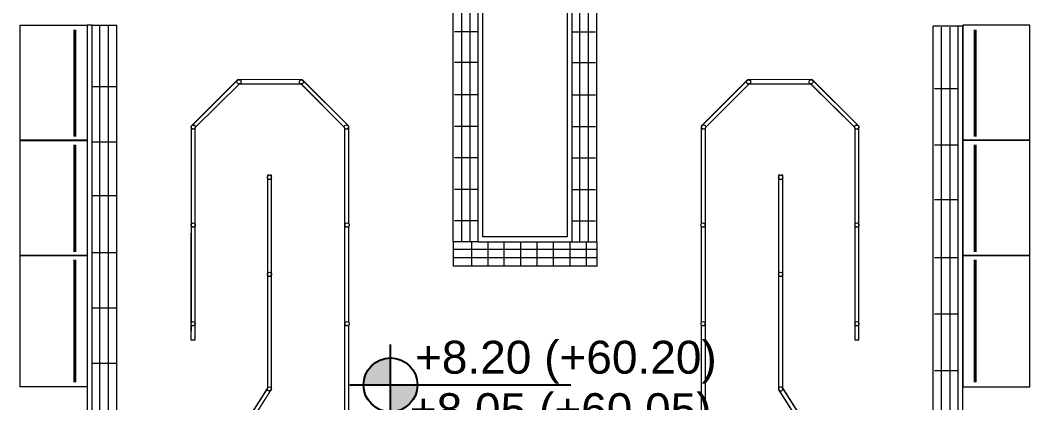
# Model space of a CAD drawing. Header units: centimetres. Extents: x -678439 to 55805, y -426864 to 17948.
# Drawn here: x 48390 to 49616, y 13856 to 14321 of the extents above; entities that cross this region are included whole.
import ezdxf
from ezdxf.enums import TextEntityAlignment as Align

# ---------------------------------------------------------------- set-up
doc = ezdxf.new("R2010")
doc.units = ezdxf.units.CM
doc.header["$LTSCALE"] = 0.01
doc.header["$MEASUREMENT"] = 0
doc.linetypes.add('Wipeout_Contour', pattern=[5, 0, -5])
doc.layers.get('0').update_dxf_attribs({"lineweight": 0})
doc.layers.add('SP1-Equipment', color=4, linetype='Continuous', lineweight=9)
doc.layers.add('V_KOT', color=2, linetype='Continuous')
doc.styles.add('ALANLAR_B8$0$ALANLAR_B8$0$VIVA_100', font='arial.ttf', dxfattribs={"height": 25})

# ---------------------------------------------------------------- blocks, each defined once
blk = doc.blocks.new('Wall_192_1', base_point=(-21902, -35378))
at = {"color": 254, "linetype": 'Wipeout_Contour', "lineweight": 0, "ltscale": 164787.174527}
blk.add_wipeout([(-21937, -35343), (-21902, -35378), (-21311, -34788), (-21347, -34752)], dxfattribs=at).dxf.layer = 'SP1-Equipment'
at = {"layer": 'SP1-Equipment', "color": 7, "linetype": 'Continuous', "lineweight": 20}
blk.add_line((-21937, -35343), (-21902, -35378), dxfattribs=at)
at = {"color": 254, "linetype": 'Wipeout_Contour', "lineweight": 0, "ltscale": 160488.646338}
blk.add_wipeout([(-21311, -34717), (-21276, -34752), (-20374, -33850), (-20409, -33815)], dxfattribs=at).dxf.layer = 'SP1-Equipment'
at = {"color": 254, "linetype": 'Wipeout_Contour', "lineweight": 0, "ltscale": 197449.507403}
blk.add_wipeout([(-20398, -33803), (-20409, -33815), (-20391, -33832), (-20399, -33814), (-20395, -33804)], dxfattribs=at).dxf.layer = 'SP1-Equipment'
at = {"color": 254, "linetype": 'Wipeout_Contour', "lineweight": 0, "ltscale": 285347.931055}
blk.add_wipeout([(-21311, -34717), (-21347, -34752), (-21324, -34775), (-21331, -34758), (-21324, -34740), (-21306, -34733), (-21288, -34740)], dxfattribs=at).dxf.layer = 'SP1-Equipment'
at = {"color": 254, "linetype": 'Wipeout_Contour', "lineweight": 0, "ltscale": 236939.0596}
blk.add_wipeout([(-20391, -33832), (-20374, -33850), (-20348, -33824), (-20352, -33822), (-20356, -33832), (-20374, -33839)], dxfattribs=at).dxf.layer = 'SP1-Equipment'
at = {"color": 254, "linetype": 'Wipeout_Contour', "lineweight": 0, "ltscale": 122378.811117}
blk.add_wipeout([(-21306, -34783), (-21324, -34775), (-21311, -34788)], dxfattribs=at).dxf.layer = 'SP1-Equipment'
at = {"color": 254, "linetype": 'Wipeout_Contour', "lineweight": 0, "ltscale": 122247.043925}
blk.add_wipeout([(-21276, -34752), (-21288, -34740), (-21281, -34757)], dxfattribs=at).dxf.layer = 'SP1-Equipment'
at = {"layer": 'SP1-Equipment', "color": 7, "linetype": 'Continuous', "lineweight": 20}
for p, q in [((-20398, -33803), (-21937, -35343)), ((-21281, -34757), (-20348, -33824)), ((-21902, -35378), (-21306, -34783))]:
    blk.add_line(p, q, dxfattribs=at)
blk = doc.blocks.new('Wall_193_1', base_point=(-20348, -33824))
at = {"color": 254, "linetype": 'Wipeout_Contour', "lineweight": 0, "ltscale": 155532.951918}
blk.add_wipeout([(-20398, -33789), (-20348, -33789), (-20348, -32445), (-20398, -32445)], dxfattribs=at).dxf.layer = 'SP1-Equipment'
at = {"color": 254, "linetype": 'Wipeout_Contour', "lineweight": 0, "ltscale": 151168.569912}
blk.add_wipeout([(-20398, -32395), (-20348, -32395), (-20348, -31264), (-20398, -31264)], dxfattribs=at).dxf.layer = 'SP1-Equipment'
at = {"color": 254, "linetype": 'Wipeout_Contour', "lineweight": 0, "ltscale": 197357.168452}
blk.add_wipeout([(-20398, -33789), (-20398, -33803), (-20395, -33804), (-20391, -33797), (-20374, -33789)], dxfattribs=at).dxf.layer = 'SP1-Equipment'
at = {"color": 254, "linetype": 'Wipeout_Contour', "lineweight": 0, "ltscale": 149276.262576}
blk.add_wipeout([(-20398, -31264), (-20373, -31264), (-20391, -31257), (-20398, -31241)], dxfattribs=at).dxf.layer = 'SP1-Equipment'
at = {"color": 254, "linetype": 'Wipeout_Contour', "lineweight": 0, "ltscale": 153135.422886}
blk.add_wipeout([(-20398, -32395), (-20398, -32420), (-20390, -32402), (-20373, -32395)], dxfattribs=at).dxf.layer = 'SP1-Equipment'
at = {"color": 254, "linetype": 'Wipeout_Contour', "lineweight": 0, "ltscale": 236764.454217}
blk.add_wipeout([(-20374, -33789), (-20356, -33797), (-20349, -33814), (-20352, -33822), (-20348, -33824), (-20348, -33789)], dxfattribs=at).dxf.layer = 'SP1-Equipment'
at = {"color": 254, "linetype": 'Wipeout_Contour', "lineweight": 0, "ltscale": 149160.402922}
blk.add_wipeout([(-20398, -31215), (-20398, -31237), (-20391, -31221), (-20374, -31215)], dxfattribs=at).dxf.layer = 'SP1-Equipment'
at = {"color": 254, "linetype": 'Wipeout_Contour', "lineweight": 0, "ltscale": 153251.203785}
blk.add_wipeout([(-20398, -32445), (-20373, -32445), (-20390, -32437), (-20398, -32420)], dxfattribs=at).dxf.layer = 'SP1-Equipment'
at = {"color": 254, "linetype": 'Wipeout_Contour', "lineweight": 0, "ltscale": 261007.814083}
blk.add_wipeout([(-20373, -31264), (-20348, -31264), (-20348, -31215), (-20372, -31215), (-20356, -31221), (-20348, -31239), (-20356, -31257)], dxfattribs=at).dxf.layer = 'SP1-Equipment'
at = {"color": 254, "linetype": 'Wipeout_Contour', "lineweight": 0, "ltscale": 153179.960017}
blk.add_wipeout([(-20373, -32445), (-20348, -32445), (-20348, -32420), (-20355, -32437)], dxfattribs=at).dxf.layer = 'SP1-Equipment'
at = {"layer": 'SP1-Equipment', "color": 7, "linetype": 'Continuous', "lineweight": 20}
for p, q in [((-20378, -31215), (-20398, -31215)), ((-20398, -31215), (-20398, -31233)), ((-20348, -31215), (-20369, -31215))]:
    blk.add_line(p, q, dxfattribs=at)
at = {"color": 254, "linetype": 'Wipeout_Contour', "lineweight": 0, "ltscale": 153064.134987}
blk.add_wipeout([(-20348, -32395), (-20373, -32395), (-20355, -32402), (-20348, -32420)], dxfattribs=at).dxf.layer = 'SP1-Equipment'
at = {"layer": 'SP1-Equipment', "color": 7, "linetype": 'Continuous', "lineweight": 20}
for p, q in [((-20398, -31245), (-20398, -33803)), ((-20348, -33824), (-20348, -31215))]:
    blk.add_line(p, q, dxfattribs=at)
blk = doc.blocks.new('Wall_195_1', base_point=(-19410, -34427))
at = {"color": 254, "linetype": 'Wipeout_Contour', "lineweight": 0, "ltscale": 155685.132144}
blk.add_wipeout([(-19460, -34395), (-19410, -34395), (-19410, -33045), (-19460, -33045)], dxfattribs=at).dxf.layer = 'SP1-Equipment'
at = {"color": 254, "linetype": 'Wipeout_Contour', "lineweight": 0, "ltscale": 151200.997762}
blk.add_wipeout([(-19460, -32995), (-19410, -32995), (-19410, -31845), (-19460, -31845)], dxfattribs=at).dxf.layer = 'SP1-Equipment'
at = {"color": 254, "linetype": 'Wipeout_Contour', "lineweight": 0, "ltscale": 197595.678534}
blk.add_wipeout([(-19460, -34406), (-19451, -34410), (-19448, -34402), (-19430, -34395), (-19460, -34395)], dxfattribs=at).dxf.layer = 'SP1-Equipment'
at = {"color": 254, "linetype": 'Wipeout_Contour', "lineweight": 0, "ltscale": 147116.760278}
blk.add_wipeout([(-19460, -31795), (-19410, -31795), (-19410, -30652), (-19460, -30652)], dxfattribs=at).dxf.layer = 'SP1-Equipment'
at = {"color": 254, "linetype": 'Wipeout_Contour', "lineweight": 0, "ltscale": 268246.837725}
blk.add_wipeout([(-19460, -33045), (-19430, -33045), (-19448, -33037), (-19455, -33020), (-19448, -33002), (-19430, -32995), (-19460, -32995)], dxfattribs=at).dxf.layer = 'SP1-Equipment'
at = {"color": 254, "linetype": 'Wipeout_Contour', "lineweight": 0, "ltscale": 158002.79646}
blk.add_wipeout([(-19410, -34395), (-19430, -34395), (-19412, -34402), (-19410, -34407)], dxfattribs=at).dxf.layer = 'SP1-Equipment'
at = {"color": 254, "linetype": 'Wipeout_Contour', "lineweight": 0, "ltscale": 181488.29073}
blk.add_wipeout([(-19460, -30635), (-19460, -30636), (-19460, -30652), (-19438, -30652), (-19456, -30644)], dxfattribs=at).dxf.layer = 'SP1-Equipment'
at = {"color": 254, "linetype": 'Wipeout_Contour', "lineweight": 0, "ltscale": 261043.692297}
blk.add_wipeout([(-19460, -31845), (-19430, -31845), (-19448, -31837), (-19455, -31820), (-19448, -31802), (-19430, -31795), (-19460, -31795)], dxfattribs=at).dxf.layer = 'SP1-Equipment'
at = {"color": 254, "linetype": 'Wipeout_Contour', "lineweight": 0, "ltscale": 153150.735117}
blk.add_wipeout([(-19430, -32995), (-19412, -33002), (-19410, -33007), (-19410, -32995)], dxfattribs=at).dxf.layer = 'SP1-Equipment'
at = {"color": 254, "linetype": 'Wipeout_Contour', "lineweight": 0, "ltscale": 217623.104121}
blk.add_wipeout([(-19421, -30644), (-19438, -30652), (-19410, -30652), (-19410, -30615), (-19417, -30618), (-19413, -30627)], dxfattribs=at).dxf.layer = 'SP1-Equipment'
at = {"color": 254, "linetype": 'Wipeout_Contour', "lineweight": 0, "ltscale": 149033.580876}
blk.add_wipeout([(-19430, -31795), (-19412, -31802), (-19410, -31807), (-19410, -31795)], dxfattribs=at).dxf.layer = 'SP1-Equipment'
at = {"color": 254, "linetype": 'Wipeout_Contour', "lineweight": 0, "ltscale": 153290.28981}
blk.add_wipeout([(-19412, -33037), (-19430, -33045), (-19410, -33045), (-19410, -33033)], dxfattribs=at).dxf.layer = 'SP1-Equipment'
at = {"layer": 'SP1-Equipment', "color": 7, "linetype": 'Continuous', "lineweight": 20}
blk.add_line((-19410, -34404), (-19410, -33035), dxfattribs=at)
at = {"color": 254, "linetype": 'Wipeout_Contour', "lineweight": 0, "ltscale": 149171.77784}
blk.add_wipeout([(-19412, -31837), (-19430, -31845), (-19410, -31845), (-19410, -31833)], dxfattribs=at).dxf.layer = 'SP1-Equipment'
at = {"layer": 'SP1-Equipment', "color": 7, "linetype": 'Continuous', "lineweight": 20}
for p, q in [((-19460, -30638), (-19460, -34406)), ((-19410, -31804), (-19410, -30615)), ((-19410, -33004), (-19410, -31835))]:
    blk.add_line(p, q, dxfattribs=at)
blk = doc.blocks.new('Wall_196_1', base_point=(-19410, -30615))
at = {"color": 254, "linetype": 'Wipeout_Contour', "lineweight": 0, "ltscale": 144760.272851}
blk.add_wipeout([(-19472, -30624), (-19436, -30589), (-19946, -30077), (-19982, -30112)], dxfattribs=at).dxf.layer = 'SP1-Equipment'
at = {"color": 254, "linetype": 'Wipeout_Contour', "lineweight": 0, "ltscale": 180659.585235}
blk.add_wipeout([(-19990, -30102), (-19990, -30103), (-19982, -30112), (-19967, -30097), (-19984, -30104)], dxfattribs=at).dxf.layer = 'SP1-Equipment'
at = {"color": 254, "linetype": 'Wipeout_Contour', "lineweight": 0, "ltscale": 181435.327927}
blk.add_wipeout([(-19456, -30609), (-19472, -30624), (-19460, -30636), (-19460, -30635), (-19463, -30627)], dxfattribs=at).dxf.layer = 'SP1-Equipment'
at = {"color": 254, "linetype": 'Wipeout_Contour', "lineweight": 0, "ltscale": 216565.210389}
blk.add_wipeout([(-19972, -30059), (-19967, -30061), (-19959, -30079), (-19967, -30097), (-19946, -30077), (-19969, -30053)], dxfattribs=at).dxf.layer = 'SP1-Equipment'
at = {"color": 254, "linetype": 'Wipeout_Contour', "lineweight": 0, "ltscale": 217520.042622}
blk.add_wipeout([(-19456, -30609), (-19438, -30602), (-19421, -30609), (-19417, -30618), (-19410, -30615), (-19436, -30589)], dxfattribs=at).dxf.layer = 'SP1-Equipment'
at = {"layer": 'SP1-Equipment', "color": 7, "linetype": 'Continuous', "lineweight": 20}
for p, q in [((-19990, -30103), (-19462, -30634)), ((-19410, -30615), (-19969, -30053))]:
    blk.add_line(p, q, dxfattribs=at)
blk = doc.blocks.new('Wall_197_1', base_point=(-19969, -30053))
at = {"color": 254, "linetype": 'Wipeout_Contour', "lineweight": 0, "ltscale": 145294.221551}
blk.add_wipeout([(-20009, -30103), (-20009, -30053), (-20718, -30051), (-20718, -30101)], dxfattribs=at).dxf.layer = 'SP1-Equipment'
at = {"color": 254, "linetype": 'Wipeout_Contour', "lineweight": 0, "ltscale": 219101.109035}
blk.add_wipeout([(-20757, -30051), (-20754, -30058), (-20743, -30053), (-20725, -30061), (-20718, -30078), (-20718, -30051)], dxfattribs=at).dxf.layer = 'SP1-Equipment'
at = {"color": 254, "linetype": 'Wipeout_Contour', "lineweight": 0, "ltscale": 180681.762035}
blk.add_wipeout([(-20009, -30079), (-20009, -30103), (-19990, -30103), (-19990, -30102), (-20002, -30097)], dxfattribs=at).dxf.layer = 'SP1-Equipment'
at = {"color": 254, "linetype": 'Wipeout_Contour', "lineweight": 0, "ltscale": 182711.771624}
blk.add_wipeout([(-20736, -30101), (-20736, -30101), (-20718, -30101), (-20718, -30078), (-20725, -30096)], dxfattribs=at).dxf.layer = 'SP1-Equipment'
at = {"color": 254, "linetype": 'Wipeout_Contour', "lineweight": 0, "ltscale": 216601.68953}
blk.add_wipeout([(-20009, -30053), (-20009, -30079), (-20002, -30061), (-19984, -30054), (-19972, -30059), (-19969, -30053)], dxfattribs=at).dxf.layer = 'SP1-Equipment'
at = {"layer": 'SP1-Equipment', "color": 7, "linetype": 'Continuous', "lineweight": 20}
for p, q in [((-19969, -30053), (-20757, -30051)), ((-20733, -30101), (-19990, -30103))]:
    blk.add_line(p, q, dxfattribs=at)
blk = doc.blocks.new('Wall_198_1', base_point=(-20757, -30051))
at = {"color": 254, "linetype": 'Wipeout_Contour', "lineweight": 0, "ltscale": 147680.914156}
blk.add_wipeout([(-20746, -30111), (-20781, -30075), (-21300, -30590), (-21264, -30626)], dxfattribs=at).dxf.layer = 'SP1-Equipment'
at = {"color": 254, "linetype": 'Wipeout_Contour', "lineweight": 0, "ltscale": 219251.439075}
blk.add_wipeout([(-20781, -30075), (-20760, -30096), (-20768, -30078), (-20760, -30061), (-20754, -30058), (-20757, -30051)], dxfattribs=at).dxf.layer = 'SP1-Equipment'
at = {"color": 254, "linetype": 'Wipeout_Contour', "lineweight": 0, "ltscale": 223757.491699}
blk.add_wipeout([(-21324, -30615), (-21318, -30617), (-21315, -30610), (-21298, -30603), (-21280, -30610), (-21300, -30590)], dxfattribs=at).dxf.layer = 'SP1-Equipment'
at = {"color": 254, "linetype": 'Wipeout_Contour', "lineweight": 0, "ltscale": 182789.301504}
blk.add_wipeout([(-20743, -30103), (-20760, -30096), (-20746, -30111), (-20736, -30101), (-20736, -30101)], dxfattribs=at).dxf.layer = 'SP1-Equipment'
at = {"color": 254, "linetype": 'Wipeout_Contour', "lineweight": 0, "ltscale": 186451.354066}
blk.add_wipeout([(-21264, -30626), (-21280, -30610), (-21273, -30628), (-21276, -30635), (-21274, -30636)], dxfattribs=at).dxf.layer = 'SP1-Equipment'
at = {"layer": 'SP1-Equipment', "color": 7, "linetype": 'Continuous', "lineweight": 20}
for p, q in [((-20757, -30051), (-21324, -30615)), ((-21274, -30635), (-20737, -30103))]:
    blk.add_line(p, q, dxfattribs=at)
blk = doc.blocks.new('Wall_199_1', base_point=(-21324, -30615))
at = {"color": 254, "linetype": 'Wipeout_Contour', "lineweight": 0, "ltscale": 151192.048103}
blk.add_wipeout([(-21274, -30653), (-21324, -30653), (-21325, -31795), (-21275, -31795)], dxfattribs=at).dxf.layer = 'SP1-Equipment'
at = {"color": 254, "linetype": 'Wipeout_Contour', "lineweight": 0, "ltscale": 223930.930162}
blk.add_wipeout([(-21324, -30653), (-21298, -30653), (-21315, -30645), (-21323, -30628), (-21318, -30617), (-21324, -30615)], dxfattribs=at).dxf.layer = 'SP1-Equipment'
at = {"color": 254, "linetype": 'Wipeout_Contour', "lineweight": 0, "ltscale": 155167.83405}
blk.add_wipeout([(-21275, -31845), (-21325, -31845), (-21325, -32995), (-21275, -32995)], dxfattribs=at).dxf.layer = 'SP1-Equipment'
at = {"color": 254, "linetype": 'Wipeout_Contour', "lineweight": 0, "ltscale": 186543.487463}
blk.add_wipeout([(-21280, -30645), (-21298, -30653), (-21274, -30653), (-21274, -30636), (-21276, -30635)], dxfattribs=at).dxf.layer = 'SP1-Equipment'
at = {"color": 254, "linetype": 'Wipeout_Contour', "lineweight": 0, "ltscale": 153256.393601}
blk.add_wipeout([(-21325, -31845), (-21300, -31845), (-21317, -31837), (-21325, -31820)], dxfattribs=at).dxf.layer = 'SP1-Equipment'
at = {"color": 254, "linetype": 'Wipeout_Contour', "lineweight": 0, "ltscale": 157544.694795}
blk.add_wipeout([(-21275, -33045), (-21325, -33045), (-21325, -33215), (-21275, -33215)], dxfattribs=at).dxf.layer = 'SP1-Equipment'
at = {"layer": 'SP1-Equipment', "color": 7, "linetype": 'Continuous', "lineweight": 20}
blk.add_line((-21325, -33215), (-21275, -33215), dxfattribs=at)
at = {"color": 254, "linetype": 'Wipeout_Contour', "lineweight": 0, "ltscale": 153142.755473}
blk.add_wipeout([(-21325, -31795), (-21325, -31820), (-21317, -31802), (-21300, -31795)], dxfattribs=at).dxf.layer = 'SP1-Equipment'
at = {"color": 254, "linetype": 'Wipeout_Contour', "lineweight": 0, "ltscale": 157268.036136}
blk.add_wipeout([(-21325, -33045), (-21300, -33045), (-21318, -33037), (-21325, -33020)], dxfattribs=at).dxf.layer = 'SP1-Equipment'
at = {"color": 254, "linetype": 'Wipeout_Contour', "lineweight": 0, "ltscale": 153181.916459}
blk.add_wipeout([(-21300, -31845), (-21275, -31845), (-21275, -31820), (-21282, -31837)], dxfattribs=at).dxf.layer = 'SP1-Equipment'
at = {"color": 254, "linetype": 'Wipeout_Contour', "lineweight": 0, "ltscale": 157153.121521}
blk.add_wipeout([(-21325, -32995), (-21325, -33020), (-21318, -33002), (-21300, -32995)], dxfattribs=at).dxf.layer = 'SP1-Equipment'
at = {"color": 254, "linetype": 'Wipeout_Contour', "lineweight": 0, "ltscale": 153068.233055}
blk.add_wipeout([(-21275, -31795), (-21300, -31795), (-21282, -31802), (-21275, -31820)], dxfattribs=at).dxf.layer = 'SP1-Equipment'
at = {"color": 254, "linetype": 'Wipeout_Contour', "lineweight": 0, "ltscale": 157195.459299}
blk.add_wipeout([(-21300, -33045), (-21275, -33045), (-21275, -33020), (-21282, -33037)], dxfattribs=at).dxf.layer = 'SP1-Equipment'
at = {"color": 254, "linetype": 'Wipeout_Contour', "lineweight": 0, "ltscale": 157080.501206}
blk.add_wipeout([(-21275, -32995), (-21300, -32995), (-21282, -33002), (-21275, -33020)], dxfattribs=at).dxf.layer = 'SP1-Equipment'
at = {"layer": 'SP1-Equipment', "color": 7, "linetype": 'Continuous', "lineweight": 20}
for p, q in [((-21324, -30615), (-21325, -33215)), ((-21275, -33215), (-21274, -30637))]:
    blk.add_line(p, q, dxfattribs=at)
blk = doc.blocks.new('Wall_202_1', base_point=(-22525, -35528))
at = {"color": 254, "linetype": 'Wipeout_Contour', "lineweight": 0, "ltscale": 158385.428169}
blk.add_wipeout([(-22525, -35678), (-22525, -29389), (-22585, -29389), (-22585, -35528)], dxfattribs=at).dxf.layer = 'SP1-Equipment'
at = {"layer": 'SP1-Equipment', "color": 7, "linetype": 'Continuous', "lineweight": 20}
for p, q in [((-22525, -29389), (-22585, -29389)), ((-22585, -29389), (-22585, -34141)), ((-22525, -35678), (-22525, -29389)), ((-22585, -34241), (-22585, -35528))]:
    blk.add_line(p, q, dxfattribs=at)
blk = doc.blocks.new('Wall_204_1', base_point=(-17840, -28201))
at = {"color": 254, "linetype": 'Wipeout_Contour', "lineweight": 0, "ltscale": 139992.159244}
blk.add_wipeout([(-17840, -28261), (-17840, -32023), (-17780, -31963), (-17780, -28201)], dxfattribs=at).dxf.layer = 'SP1-Equipment'
at = {"layer": 'SP1-Equipment', "color": 7, "linetype": 'Continuous', "lineweight": 20}
for p, q in [((-17780, -31963), (-17780, -28201)), ((-17840, -28261), (-17840, -32023))]:
    blk.add_line(p, q, dxfattribs=at)
blk = doc.blocks.new('Wall_205_1', base_point=(-17840, -32023))
at = {"color": 254, "linetype": 'Wipeout_Contour', "lineweight": 0, "ltscale": 145435.481908}
blk.add_wipeout([(-17840, -32023), (-16696, -32023), (-16756, -31963), (-17780, -31963)], dxfattribs=at).dxf.layer = 'SP1-Equipment'
at = {"layer": 'SP1-Equipment', "color": 7, "linetype": 'Continuous', "lineweight": 20}
for p, q in [((-16756, -31963), (-17780, -31963)), ((-17840, -32023), (-16696, -32023))]:
    blk.add_line(p, q, dxfattribs=at)
blk = doc.blocks.new('Wall_206_1', base_point=(-16696, -32023))
at = {"color": 254, "linetype": 'Wipeout_Contour', "lineweight": 0, "ltscale": 137814.213716}
blk.add_wipeout([(-16696, -32023), (-16696, -28251), (-16756, -28191), (-16756, -31963)], dxfattribs=at).dxf.layer = 'SP1-Equipment'
at = {"layer": 'SP1-Equipment', "color": 7, "linetype": 'Continuous', "lineweight": 20}
for p, q in [((-16756, -28191), (-16756, -31963)), ((-16696, -32023), (-16696, -28251))]:
    blk.add_line(p, q, dxfattribs=at)
blk = doc.blocks.new('Wall_208_1', base_point=(-12013, -29401))
at = {"color": 254, "linetype": 'Wipeout_Contour', "lineweight": 0, "ltscale": 138279.79055}
blk.add_wipeout([(-12013, -29401), (-12013, -35418), (-11953, -35418), (-11953, -29401)], dxfattribs=at).dxf.layer = 'SP1-Equipment'
at = {"layer": 'SP1-Equipment', "color": 7, "linetype": 'Continuous', "lineweight": 20}
for p, q in [((-12013, -29401), (-12013, -35418)), ((-11953, -29401), (-12013, -29401)), ((-11953, -34115), (-11953, -29401)), ((-11953, -35418), (-11953, -34215)), ((-12013, -35418), (-11953, -35418))]:
    blk.add_line(p, q, dxfattribs=at)
blk = doc.blocks.new('Wall_240_1', base_point=(-13213, -30615))
at = {"color": 254, "linetype": 'Wipeout_Contour', "lineweight": 0, "ltscale": 142706.619876}
blk.add_wipeout([(-13263, -33215), (-13213, -33215), (-13213, -33045), (-13263, -33045)], dxfattribs=at).dxf.layer = 'SP1-Equipment'
at = {"layer": 'SP1-Equipment', "color": 7, "linetype": 'Continuous', "lineweight": 20}
blk.add_line((-13263, -33215), (-13213, -33215), dxfattribs=at)
at = {"color": 254, "linetype": 'Wipeout_Contour', "lineweight": 0, "ltscale": 140075.767622}
blk.add_wipeout([(-13263, -32995), (-13213, -32995), (-13213, -31845), (-13263, -31845)], dxfattribs=at).dxf.layer = 'SP1-Equipment'
at = {"color": 254, "linetype": 'Wipeout_Contour', "lineweight": 0, "ltscale": 135659.141089}
blk.add_wipeout([(-13263, -31795), (-13213, -31795), (-13213, -30653), (-13263, -30653)], dxfattribs=at).dxf.layer = 'SP1-Equipment'
at = {"color": 254, "linetype": 'Wipeout_Contour', "lineweight": 0, "ltscale": 142259.176609}
blk.add_wipeout([(-13263, -32995), (-13263, -33020), (-13255, -33002), (-13238, -32995)], dxfattribs=at).dxf.layer = 'SP1-Equipment'
at = {"color": 254, "linetype": 'Wipeout_Contour', "lineweight": 0, "ltscale": 166944.553013}
blk.add_wipeout([(-13263, -30636), (-13263, -30653), (-13240, -30653), (-13258, -30645), (-13262, -30635)], dxfattribs=at).dxf.layer = 'SP1-Equipment'
at = {"color": 254, "linetype": 'Wipeout_Contour', "lineweight": 0, "ltscale": 137816.908615}
blk.add_wipeout([(-13263, -31795), (-13263, -31820), (-13256, -31802), (-13238, -31795)], dxfattribs=at).dxf.layer = 'SP1-Equipment'
at = {"color": 254, "linetype": 'Wipeout_Contour', "lineweight": 0, "ltscale": 142386.102389}
blk.add_wipeout([(-13255, -33037), (-13263, -33020), (-13263, -33045), (-13238, -33045)], dxfattribs=at).dxf.layer = 'SP1-Equipment'
at = {"color": 254, "linetype": 'Wipeout_Contour', "lineweight": 0, "ltscale": 200196.57805}
blk.add_wipeout([(-13222, -30645), (-13240, -30653), (-13213, -30653), (-13213, -30615), (-13219, -30617), (-13215, -30628)], dxfattribs=at).dxf.layer = 'SP1-Equipment'
at = {"color": 254, "linetype": 'Wipeout_Contour', "lineweight": 0, "ltscale": 137943.16283}
blk.add_wipeout([(-13256, -31837), (-13263, -31820), (-13263, -31845), (-13238, -31845)], dxfattribs=at).dxf.layer = 'SP1-Equipment'
at = {"color": 254, "linetype": 'Wipeout_Contour', "lineweight": 0, "ltscale": 142336.271084}
blk.add_wipeout([(-13238, -33045), (-13213, -33045), (-13213, -33020), (-13220, -33037)], dxfattribs=at).dxf.layer = 'SP1-Equipment'
at = {"color": 254, "linetype": 'Wipeout_Contour', "lineweight": 0, "ltscale": 137891.725331}
blk.add_wipeout([(-13238, -31845), (-13213, -31845), (-13213, -31820), (-13220, -31837)], dxfattribs=at).dxf.layer = 'SP1-Equipment'
at = {"color": 254, "linetype": 'Wipeout_Contour', "lineweight": 0, "ltscale": 142209.308879}
blk.add_wipeout([(-13213, -32995), (-13238, -32995), (-13220, -33002), (-13213, -33020)], dxfattribs=at).dxf.layer = 'SP1-Equipment'
at = {"color": 254, "linetype": 'Wipeout_Contour', "lineweight": 0, "ltscale": 137765.432508}
blk.add_wipeout([(-13213, -31795), (-13238, -31795), (-13220, -31802), (-13213, -31820)], dxfattribs=at).dxf.layer = 'SP1-Equipment'
at = {"layer": 'SP1-Equipment', "color": 7, "linetype": 'Continuous', "lineweight": 20}
for p, q in [((-13263, -30637), (-13263, -33215)), ((-13213, -33215), (-13213, -30615))]:
    blk.add_line(p, q, dxfattribs=at)
blk = doc.blocks.new('Wall_242_1', base_point=(-15127, -34427))
at = {"color": 254, "linetype": 'Wipeout_Contour', "lineweight": 0, "ltscale": 138738.496948}
blk.add_wipeout([(-15077, -30652), (-15127, -30652), (-15127, -31795), (-15077, -31795)], dxfattribs=at).dxf.layer = 'SP1-Equipment'
at = {"color": 254, "linetype": 'Wipeout_Contour', "lineweight": 0, "ltscale": 204973.164877}
blk.add_wipeout([(-15127, -30615), (-15127, -30652), (-15099, -30652), (-15117, -30644), (-15124, -30627), (-15121, -30618)], dxfattribs=at).dxf.layer = 'SP1-Equipment'
at = {"color": 254, "linetype": 'Wipeout_Contour', "lineweight": 0, "ltscale": 143062.170018}
blk.add_wipeout([(-15077, -31845), (-15127, -31845), (-15127, -32995), (-15077, -32995)], dxfattribs=at).dxf.layer = 'SP1-Equipment'
at = {"color": 254, "linetype": 'Wipeout_Contour', "lineweight": 0, "ltscale": 170772.384266}
blk.add_wipeout([(-15082, -30644), (-15099, -30652), (-15077, -30652), (-15077, -30636), (-15078, -30635)], dxfattribs=at).dxf.layer = 'SP1-Equipment'
at = {"color": 254, "linetype": 'Wipeout_Contour', "lineweight": 0, "ltscale": 140993.313667}
blk.add_wipeout([(-15127, -31845), (-15108, -31845), (-15125, -31837), (-15127, -31833)], dxfattribs=at).dxf.layer = 'SP1-Equipment'
at = {"color": 254, "linetype": 'Wipeout_Contour', "lineweight": 0, "ltscale": 147792.958436}
blk.add_wipeout([(-15077, -33045), (-15127, -33045), (-15127, -34395), (-15077, -34395)], dxfattribs=at).dxf.layer = 'SP1-Equipment'
at = {"color": 254, "linetype": 'Wipeout_Contour', "lineweight": 0, "ltscale": 140847.088047}
blk.add_wipeout([(-15127, -31795), (-15127, -31807), (-15125, -31802), (-15108, -31795)], dxfattribs=at).dxf.layer = 'SP1-Equipment'
at = {"color": 254, "linetype": 'Wipeout_Contour', "lineweight": 0, "ltscale": 145343.758483}
blk.add_wipeout([(-15127, -33045), (-15108, -33045), (-15125, -33037), (-15127, -33033)], dxfattribs=at).dxf.layer = 'SP1-Equipment'
at = {"color": 254, "linetype": 'Wipeout_Contour', "lineweight": 0, "ltscale": 150305.61431}
blk.add_wipeout([(-15108, -34395), (-15127, -34395), (-15127, -34407), (-15125, -34402)], dxfattribs=at).dxf.layer = 'SP1-Equipment'
at = {"color": 254, "linetype": 'Wipeout_Contour', "lineweight": 0, "ltscale": 246516.552747}
blk.add_wipeout([(-15108, -31845), (-15077, -31845), (-15077, -31795), (-15108, -31795), (-15090, -31802), (-15083, -31820), (-15090, -31837)], dxfattribs=at).dxf.layer = 'SP1-Equipment'
at = {"color": 254, "linetype": 'Wipeout_Contour', "lineweight": 0, "ltscale": 145196.562148}
blk.add_wipeout([(-15127, -32995), (-15127, -33007), (-15125, -33002), (-15108, -32995)], dxfattribs=at).dxf.layer = 'SP1-Equipment'
at = {"color": 254, "linetype": 'Wipeout_Contour', "lineweight": 0, "ltscale": 187823.794576}
blk.add_wipeout([(-15077, -34395), (-15108, -34395), (-15090, -34402), (-15086, -34410), (-15077, -34406)], dxfattribs=at).dxf.layer = 'SP1-Equipment'
at = {"layer": 'SP1-Equipment', "color": 7, "linetype": 'Continuous', "lineweight": 20}
blk.add_line((-15127, -30615), (-15127, -31804), dxfattribs=at)
at = {"color": 254, "linetype": 'Wipeout_Contour', "lineweight": 0, "ltscale": 254131.791586}
blk.add_wipeout([(-15108, -33045), (-15077, -33045), (-15077, -32995), (-15108, -32995), (-15090, -33002), (-15083, -33020), (-15090, -33037)], dxfattribs=at).dxf.layer = 'SP1-Equipment'
at = {"layer": 'SP1-Equipment', "color": 7, "linetype": 'Continuous', "lineweight": 20}
for p, q in [((-15077, -34406), (-15077, -30638)), ((-15127, -31835), (-15127, -33004)), ((-15127, -33035), (-15127, -34404))]:
    blk.add_line(p, q, dxfattribs=at)
blk = doc.blocks.new('Wall_243_1', base_point=(-15127, -30615))
at = {"color": 254, "linetype": 'Wipeout_Contour', "lineweight": 0, "ltscale": 135118.122804}
blk.add_wipeout([(-14556, -30112), (-14591, -30077), (-15101, -30589), (-15066, -30624)], dxfattribs=at).dxf.layer = 'SP1-Equipment'
at = {"color": 254, "linetype": 'Wipeout_Contour', "lineweight": 0, "ltscale": 200500.570138}
blk.add_wipeout([(-14591, -30077), (-14571, -30097), (-14578, -30079), (-14571, -30061), (-14566, -30059), (-14568, -30053)], dxfattribs=at).dxf.layer = 'SP1-Equipment'
at = {"color": 254, "linetype": 'Wipeout_Contour', "lineweight": 0, "ltscale": 204795.315543}
blk.add_wipeout([(-15127, -30615), (-15121, -30618), (-15117, -30609), (-15099, -30602), (-15082, -30609), (-15101, -30589)], dxfattribs=at).dxf.layer = 'SP1-Equipment'
at = {"color": 254, "linetype": 'Wipeout_Contour', "lineweight": 0, "ltscale": 167188.552182}
blk.add_wipeout([(-14553, -30104), (-14571, -30097), (-14556, -30112), (-14547, -30103), (-14548, -30102)], dxfattribs=at).dxf.layer = 'SP1-Equipment'
at = {"color": 254, "linetype": 'Wipeout_Contour', "lineweight": 0, "ltscale": 170677.667161}
blk.add_wipeout([(-15082, -30609), (-15074, -30627), (-15078, -30635), (-15077, -30636), (-15066, -30624)], dxfattribs=at).dxf.layer = 'SP1-Equipment'
at = {"layer": 'SP1-Equipment', "color": 7, "linetype": 'Continuous', "lineweight": 20}
for p, q in [((-14568, -30053), (-15127, -30615)), ((-15075, -30634), (-14547, -30103))]:
    blk.add_line(p, q, dxfattribs=at)
blk = doc.blocks.new('Wall_244_1', base_point=(-14190, -33824))
at = {"color": 254, "linetype": 'Wipeout_Contour', "lineweight": 0, "ltscale": 139359.234334}
blk.add_wipeout([(-14140, -31264), (-14190, -31264), (-14190, -32395), (-14140, -32395)], dxfattribs=at).dxf.layer = 'SP1-Equipment'
at = {"color": 254, "linetype": 'Wipeout_Contour', "lineweight": 0, "ltscale": 240149.162931}
blk.add_wipeout([(-14190, -31215), (-14190, -31264), (-14164, -31264), (-14182, -31257), (-14189, -31239), (-14182, -31221), (-14165, -31215)], dxfattribs=at).dxf.layer = 'SP1-Equipment'
at = {"color": 254, "linetype": 'Wipeout_Contour', "lineweight": 0, "ltscale": 144080.992571}
blk.add_wipeout([(-14140, -32445), (-14190, -32445), (-14190, -33789), (-14140, -33789)], dxfattribs=at).dxf.layer = 'SP1-Equipment'
at = {"color": 254, "linetype": 'Wipeout_Contour', "lineweight": 0, "ltscale": 137237.874092}
blk.add_wipeout([(-14164, -31264), (-14140, -31264), (-14140, -31241), (-14147, -31257)], dxfattribs=at).dxf.layer = 'SP1-Equipment'
at = {"color": 254, "linetype": 'Wipeout_Contour', "lineweight": 0, "ltscale": 141606.157774}
blk.add_wipeout([(-14190, -32445), (-14165, -32445), (-14183, -32437), (-14190, -32420)], dxfattribs=at).dxf.layer = 'SP1-Equipment'
at = {"color": 254, "linetype": 'Wipeout_Contour', "lineweight": 0, "ltscale": 219964.073227}
blk.add_wipeout([(-14164, -33789), (-14190, -33789), (-14190, -33824), (-14186, -33822), (-14189, -33814), (-14182, -33797)], dxfattribs=at).dxf.layer = 'SP1-Equipment'
at = {"color": 254, "linetype": 'Wipeout_Contour', "lineweight": 0, "ltscale": 137110.755898}
blk.add_wipeout([(-14163, -31215), (-14147, -31221), (-14140, -31237), (-14140, -31215)], dxfattribs=at).dxf.layer = 'SP1-Equipment'
at = {"color": 254, "linetype": 'Wipeout_Contour', "lineweight": 0, "ltscale": 141480.848448}
blk.add_wipeout([(-14165, -32395), (-14190, -32395), (-14190, -32420), (-14183, -32402)], dxfattribs=at).dxf.layer = 'SP1-Equipment'
at = {"color": 254, "linetype": 'Wipeout_Contour', "lineweight": 0, "ltscale": 183190.230019}
blk.add_wipeout([(-14164, -33789), (-14146, -33797), (-14143, -33804), (-14140, -33803), (-14140, -33789)], dxfattribs=at).dxf.layer = 'SP1-Equipment'
at = {"layer": 'SP1-Equipment', "color": 7, "linetype": 'Continuous', "lineweight": 20}
for p, q in [((-14169, -31215), (-14190, -31215)), ((-14140, -31215), (-14160, -31215)), ((-14140, -31233), (-14140, -31215))]:
    blk.add_line(p, q, dxfattribs=at)
at = {"color": 254, "linetype": 'Wipeout_Contour', "lineweight": 0, "ltscale": 141552.550136}
blk.add_wipeout([(-14165, -32445), (-14140, -32445), (-14140, -32420), (-14147, -32437)], dxfattribs=at).dxf.layer = 'SP1-Equipment'
at = {"color": 254, "linetype": 'Wipeout_Contour', "lineweight": 0, "ltscale": 141427.201913}
blk.add_wipeout([(-14140, -32395), (-14165, -32395), (-14147, -32402), (-14140, -32420)], dxfattribs=at).dxf.layer = 'SP1-Equipment'
at = {"layer": 'SP1-Equipment', "color": 7, "linetype": 'Continuous', "lineweight": 20}
for p, q in [((-14190, -31215), (-14190, -33824)), ((-14140, -33803), (-14140, -31245))]:
    blk.add_line(p, q, dxfattribs=at)
blk = doc.blocks.new('Wall_247_1', base_point=(-14568, -30053))
at = {"color": 254, "linetype": 'Wipeout_Contour', "lineweight": 0, "ltscale": 133005.643975}
blk.add_wipeout([(-13820, -30101), (-13820, -30051), (-14529, -30053), (-14528, -30103)], dxfattribs=at).dxf.layer = 'SP1-Equipment'
at = {"color": 254, "linetype": 'Wipeout_Contour', "lineweight": 0, "ltscale": 200367.789337}
blk.add_wipeout([(-14529, -30053), (-14568, -30053), (-14566, -30059), (-14553, -30054), (-14536, -30061), (-14528, -30079)], dxfattribs=at).dxf.layer = 'SP1-Equipment'
at = {"color": 254, "linetype": 'Wipeout_Contour', "lineweight": 0, "ltscale": 198455.149443}
blk.add_wipeout([(-13820, -30051), (-13820, -30078), (-13813, -30061), (-13795, -30053), (-13784, -30058), (-13781, -30051)], dxfattribs=at).dxf.layer = 'SP1-Equipment'
at = {"color": 254, "linetype": 'Wipeout_Contour', "lineweight": 0, "ltscale": 167121.018946}
blk.add_wipeout([(-14548, -30102), (-14547, -30103), (-14528, -30103), (-14528, -30079), (-14536, -30097)], dxfattribs=at).dxf.layer = 'SP1-Equipment'
at = {"color": 254, "linetype": 'Wipeout_Contour', "lineweight": 0, "ltscale": 165567.144507}
blk.add_wipeout([(-13820, -30078), (-13820, -30101), (-13802, -30101), (-13801, -30101), (-13813, -30096)], dxfattribs=at).dxf.layer = 'SP1-Equipment'
at = {"layer": 'SP1-Equipment', "color": 7, "linetype": 'Continuous', "lineweight": 20}
for p, q in [((-13781, -30051), (-14568, -30053)), ((-14547, -30103), (-13805, -30101))]:
    blk.add_line(p, q, dxfattribs=at)
blk = doc.blocks.new('Wall_248_1', base_point=(-13781, -30051))
at = {"color": 254, "linetype": 'Wipeout_Contour', "lineweight": 0, "ltscale": 132901.453672}
blk.add_wipeout([(-13273, -30626), (-13238, -30590), (-13757, -30075), (-13792, -30111)], dxfattribs=at).dxf.layer = 'SP1-Equipment'
at = {"color": 254, "linetype": 'Wipeout_Contour', "lineweight": 0, "ltscale": 165559.94513}
blk.add_wipeout([(-13801, -30101), (-13802, -30101), (-13792, -30111), (-13777, -30096), (-13795, -30103)], dxfattribs=at).dxf.layer = 'SP1-Equipment'
at = {"color": 254, "linetype": 'Wipeout_Contour', "lineweight": 0, "ltscale": 166879.655655}
blk.add_wipeout([(-13258, -30610), (-13273, -30626), (-13263, -30636), (-13262, -30635), (-13265, -30628)], dxfattribs=at).dxf.layer = 'SP1-Equipment'
at = {"color": 254, "linetype": 'Wipeout_Contour', "lineweight": 0, "ltscale": 198446.861238}
blk.add_wipeout([(-13784, -30058), (-13777, -30061), (-13770, -30078), (-13777, -30096), (-13757, -30075), (-13781, -30051)], dxfattribs=at).dxf.layer = 'SP1-Equipment'
at = {"color": 254, "linetype": 'Wipeout_Contour', "lineweight": 0, "ltscale": 200071.727237}
blk.add_wipeout([(-13258, -30610), (-13240, -30603), (-13222, -30610), (-13219, -30617), (-13213, -30615), (-13238, -30590)], dxfattribs=at).dxf.layer = 'SP1-Equipment'
at = {"layer": 'SP1-Equipment', "color": 7, "linetype": 'Continuous', "lineweight": 20}
for p, q in [((-13800, -30103), (-13264, -30635)), ((-13213, -30615), (-13781, -30051))]:
    blk.add_line(p, q, dxfattribs=at)
blk = doc.blocks.new('Column_72_1', base_point=(-20374, -33814))
at = {"layer": 'SP1-Equipment', "color": 7, "linetype": 'Continuous', "lineweight": 20}
blk.add_circle((-20374, -33814), 25, dxfattribs=at)
blk = doc.blocks.new('Column_73_1', base_point=(-20373, -32420))
at = {"layer": 'SP1-Equipment', "color": 7, "linetype": 'Continuous', "lineweight": 20}
blk.add_circle((-20373, -32420), 25, dxfattribs=at)
blk = doc.blocks.new('Column_74_1', base_point=(-20373, -31239))
at = {"layer": 'SP1-Equipment', "color": 7, "linetype": 'Continuous', "lineweight": 20}
blk.add_circle((-20373, -31239), 25, dxfattribs=at)
blk = doc.blocks.new('Column_75_1', base_point=(-21300, -33020))
at = {"layer": 'SP1-Equipment', "color": 7, "linetype": 'Continuous', "lineweight": 20}
blk.add_circle((-21300, -33020), 25, dxfattribs=at)
blk = doc.blocks.new('Column_76_1', base_point=(-21300, -31820))
at = {"layer": 'SP1-Equipment', "color": 7, "linetype": 'Continuous', "lineweight": 20}
blk.add_circle((-21300, -31820), 25, dxfattribs=at)
blk = doc.blocks.new('Column_77_1', base_point=(-21298, -30628))
at = {"layer": 'SP1-Equipment', "color": 7, "linetype": 'Continuous', "lineweight": 20}
blk.add_circle((-21298, -30628), 25, dxfattribs=at)
blk = doc.blocks.new('Column_78_1', base_point=(-20743, -30078))
at = {"layer": 'SP1-Equipment', "color": 7, "linetype": 'Continuous', "lineweight": 20}
blk.add_circle((-20743, -30078), 25, dxfattribs=at)
blk = doc.blocks.new('Column_79_1', base_point=(-19984, -30079))
at = {"layer": 'SP1-Equipment', "color": 7, "linetype": 'Continuous', "lineweight": 20}
blk.add_circle((-19984, -30079), 25, dxfattribs=at)
blk = doc.blocks.new('Column_80_1', base_point=(-19438, -30627))
at = {"layer": 'SP1-Equipment', "color": 7, "linetype": 'Continuous', "lineweight": 20}
blk.add_circle((-19438, -30627), 25, dxfattribs=at)
blk = doc.blocks.new('Column_81_1', base_point=(-19430, -31820))
at = {"layer": 'SP1-Equipment', "color": 7, "linetype": 'Continuous', "lineweight": 20}
blk.add_circle((-19430, -31820), 25, dxfattribs=at)
blk = doc.blocks.new('Column_82_1', base_point=(-19430, -33020))
at = {"layer": 'SP1-Equipment', "color": 7, "linetype": 'Continuous', "lineweight": 20}
blk.add_circle((-19430, -33020), 25, dxfattribs=at)
blk = doc.blocks.new('Column_85_1', base_point=(-15099, -30627))
at = {"layer": 'SP1-Equipment', "color": 7, "linetype": 'Continuous', "lineweight": 20}
blk.add_circle((-15099, -30627), 25, dxfattribs=at)
blk = doc.blocks.new('Column_86_1', base_point=(-13240, -30628))
at = {"layer": 'SP1-Equipment', "color": 7, "linetype": 'Continuous', "lineweight": 20}
blk.add_circle((-13240, -30628), 25, dxfattribs=at)
blk = doc.blocks.new('Column_88_1', base_point=(-14164, -31239))
at = {"layer": 'SP1-Equipment', "color": 7, "linetype": 'Continuous', "lineweight": 20}
blk.add_circle((-14164, -31239), 25, dxfattribs=at)
blk = doc.blocks.new('Column_92_1', base_point=(-13795, -30078))
at = {"layer": 'SP1-Equipment', "color": 7, "linetype": 'Continuous', "lineweight": 20}
blk.add_circle((-13795, -30078), 25, dxfattribs=at)
blk = doc.blocks.new('Column_93_1', base_point=(-15108, -31820))
at = {"layer": 'SP1-Equipment', "color": 7, "linetype": 'Continuous', "lineweight": 20}
blk.add_circle((-15108, -31820), 25, dxfattribs=at)
blk = doc.blocks.new('Column_95_1', base_point=(-13238, -31820))
at = {"layer": 'SP1-Equipment', "color": 7, "linetype": 'Continuous', "lineweight": 20}
blk.add_circle((-13238, -31820), 25, dxfattribs=at)
blk = doc.blocks.new('Column_96_1', base_point=(-14165, -32420))
at = {"layer": 'SP1-Equipment', "color": 7, "linetype": 'Continuous', "lineweight": 20}
blk.add_circle((-14165, -32420), 25, dxfattribs=at)
blk = doc.blocks.new('Column_97_1', base_point=(-15108, -33020))
at = {"layer": 'SP1-Equipment', "color": 7, "linetype": 'Continuous', "lineweight": 20}
blk.add_circle((-15108, -33020), 25, dxfattribs=at)
blk = doc.blocks.new('Column_103_1', base_point=(-14553, -30079))
at = {"layer": 'SP1-Equipment', "color": 7, "linetype": 'Continuous', "lineweight": 20}
blk.add_circle((-14553, -30079), 25, dxfattribs=at)
blk = doc.blocks.new('Column_104_1', base_point=(-13238, -33020))
at = {"layer": 'SP1-Equipment', "color": 7, "linetype": 'Continuous', "lineweight": 20}
blk.add_circle((-13238, -33020), 25, dxfattribs=at)
blk = doc.blocks.new('SSN_Tray rail long straight')
at = {"layer": 'SP1-Equipment', "color": 7, "linetype": 'Continuous', "lineweight": 13}
for p, q in [((0, 8773), (300, 8773)), ((94, 15), (94, 8758)), ((197, 15), (197, 8758)), ((300, 0), (300, 8773)), ((0, 7662), (285, 7662)), ((285, 7662), (285, 7662)), ((0, 6662), (285, 6662)), ((0, 5691), (285, 5691)), ((0, 4662), (285, 4662)), ((0, 3662), (285, 3662)), ((0, 2662), (285, 2662)), ((0, 1662), (285, 1662)), ((0, 662), (285, 662)), ((0, 0), (301, 0))]:
    blk.add_line(p, q, dxfattribs=at)
blk = doc.blocks.new('Tray rail long straight')
at = {"layer": 'SP1-Equipment', "color": 7, "linetype": 'Continuous', "lineweight": 13}
for p, q in [((0, 8773), (300, 8773)), ((94, 15), (94, 8758)), ((197, 15), (197, 8758)), ((300, 0), (300, 8773)), ((0, 7662), (285, 7662)), ((285, 7662), (285, 7662)), ((0, 6662), (285, 6662)), ((0, 5691), (285, 5691)), ((0, 4662), (285, 4662)), ((0, 3662), (285, 3662)), ((0, 2662), (285, 2662)), ((0, 1662), (285, 1662)), ((0, 662), (285, 662)), ((0, 0), (301, 0))]:
    blk.add_line(p, q, dxfattribs=at)
blk = doc.blocks.new('Display cabinet 1400')
at = {"layer": 'SP1-Equipment', "color": 7, "linetype": 'Continuous', "lineweight": 20}
for p, q in [((0, 815), (0, 0)), ((1400, 815), (0, 815)), ((1400, 815), (1400, 0)), ((1400, 0), (1400, 815)), ((0, 0), (1400, 0))]:
    blk.add_line(p, q, dxfattribs=at)
at = {"layer": 'SP1-Equipment', "color": 7, "linetype": 'Continuous', "lineweight": 40}
blk.add_line((55, 150), (1355, 150), dxfattribs=at)
blk = doc.blocks.new('Display cabinet 1600')
at = {"layer": 'SP1-Equipment', "color": 7, "linetype": 'Continuous', "lineweight": 20}
for p, q in [((1600, 815), (0, 815)), ((0, 815), (0, 0)), ((1600, 0), (1600, 815)), ((1600, 0), (1600, 815)), ((0, 0), (1600, 0))]:
    blk.add_line(p, q, dxfattribs=at)
at = {"layer": 'SP1-Equipment', "color": 7, "linetype": 'Continuous', "lineweight": 40}
blk.add_line((55, 150), (1543, 150), dxfattribs=at)
blk = doc.blocks.new('SSN_Display cabinet 1400')
at = {"layer": 'SP1-Equipment', "color": 7, "linetype": 'Continuous', "lineweight": 20}
for p, q in [((0, 815), (0, 0)), ((1400, 815), (0, 815)), ((1400, 815), (1400, 0)), ((1400, 0), (1400, 815)), ((0, 0), (1400, 0))]:
    blk.add_line(p, q, dxfattribs=at)
at = {"layer": 'SP1-Equipment', "color": 7, "linetype": 'Continuous', "lineweight": 40}
blk.add_line((55, 150), (1355, 150), dxfattribs=at)
blk = doc.blocks.new('SSN_Display cabinet 1600')
at = {"layer": 'SP1-Equipment', "color": 7, "linetype": 'Continuous', "lineweight": 20}
for p, q in [((1600, 815), (0, 815)), ((0, 815), (0, 0)), ((1600, 0), (1600, 815)), ((1600, 0), (1600, 815)), ((0, 0), (1600, 0))]:
    blk.add_line(p, q, dxfattribs=at)
at = {"layer": 'SP1-Equipment', "color": 7, "linetype": 'Continuous', "lineweight": 40}
blk.add_line((55, 150), (1543, 150), dxfattribs=at)
blk = doc.blocks.new('A$C10196342')
at = {"layer": 'SP1-Equipment', "color": 7, "lineweight": 35}
for name, p in [('Wall_204_1', (-12443, -27701)), ('Wall_202_1', (-17127, -35028)), ('Wall_208_1', (-6615, -28901)), ('Wall_195_1', (-14013, -33927)), ('Wall_242_1', (-9730, -33927)), ('Wall_240_1', (-7816, -30115)), ('Wall_244_1', (-8792, -33324))]:
    blk.add_blockref(name, p, dxfattribs=at)
at = {"layer": 'SP1-Equipment', "color": 7, "lineweight": 35, "rotation": 12.494122409523}
blk.add_blockref('Wall_192_1', (-16130, -35171), dxfattribs=at)
at = {"layer": 'SP1-Equipment', "color": 7, "linetype": 'Continuous', "lineweight": 13, "xscale": -0.9999999999999987, "zscale": 999.9999999999994, "rotation": 90}
for name, p in [('SSN_Display cabinet 1400', (-17187, -28889)), ('SSN_Display cabinet 1400', (-17187, -30290)), ('SSN_Display cabinet 1600', (-17187, -31690))]:
    blk.add_blockref(name, p, dxfattribs=at)
at = {"layer": 'SP1-Equipment', "color": 7, "linetype": 'Continuous', "lineweight": 13, "zscale": 999.9999999999994}
for name, p, xscale, yscale in [('Tray rail long straight', (-17127, -34789), 0.9977159984263106, 0.6725065169338789), ('SSN_Tray rail long straight', (-6615, -34918), -0.9977159984263106, 0.6859137819357574)]:
    blk.add_blockref(name, p, dxfattribs=dict(at, xscale=xscale, yscale=yscale))
at = {"layer": 'SP1-Equipment', "color": 7, "linetype": 'Continuous', "lineweight": 13, "zscale": 999.9999999999994, "rotation": 270}
for name, p in [('Display cabinet 1400', (-6555, -28889)), ('Display cabinet 1400', (-6555, -30290)), ('Display cabinet 1600', (-6555, -31690))]:
    blk.add_blockref(name, p, dxfattribs=at)
at = {"layer": 'SP1-Equipment', "color": 7, "lineweight": 35}
for name, p in [('Wall_196_1', (-14013, -30115)), ('Wall_243_1', (-9730, -30115)), ('Wall_193_1', (-14950, -33324)), ('Column_88_1', (-8767, -30739)), ('Column_81_1', (-14032, -31320)), ('Column_93_1', (-9710, -31320)), ('Column_95_1', (-7840, -31320)), ('Wall_205_1', (-12443, -31523)), ('Column_96_1', (-8767, -31920)), ('Column_82_1', (-14032, -32520)), ('Column_97_1', (-9710, -32520)), ('Column_104_1', (-7840, -32520))]:
    blk.add_blockref(name, p, dxfattribs=at)
at = {"layer": 'SP1-Equipment', "color": 7, "lineweight": 35, "xscale": -0.9999999999999982, "rotation": 347.505877590477}
blk.add_blockref('Wall_192_1', (-7612, -35171), dxfattribs=at)
at = {"layer": 'SP1-Equipment', "color": 7, "lineweight": 35}
for name, p in [('Wall_206_1', (-11299, -31523)), ('Wall_197_1', (-14572, -29553)), ('Wall_247_1', (-9171, -29553)), ('Column_80_1', (-14041, -30127)), ('Column_85_1', (-9702, -30127)), ('Column_74_1', (-14976, -30739)), ('Column_73_1', (-14975, -31920)), ('Column_72_1', (-14976, -33314))]:
    blk.add_blockref(name, p, dxfattribs=at)
at = {"layer": 'SP1-Equipment', "color": 7, "linetype": 'Continuous', "lineweight": 13, "xscale": -0.9977159984263106, "yscale": 0.3833763643264268, "zscale": 999.9999999999994}
blk.add_blockref('SSN_Tray rail long straight', (-12443, -31523), dxfattribs=at)
at = {"layer": 'SP1-Equipment', "color": 7, "lineweight": 35, "xscale": -0.9999999999999987}
blk.add_blockref('Column_72_1', (-8766, -33314), dxfattribs=at)
at = {"layer": 'SP1-Equipment', "color": 7, "linetype": 'Continuous', "lineweight": 13, "xscale": 0.9993033694433323, "yscale": 0.3833763643264268, "zscale": 999.9999999999994}
blk.add_blockref('Tray rail long straight', (-11299, -31523), dxfattribs=at)
at = {"layer": 'SP1-Equipment', "color": 7, "lineweight": 35}
for name, p in [('Wall_198_1', (-15359, -29551)), ('Wall_248_1', (-8383, -29551)), ('Column_79_1', (-14587, -29579)), ('Column_103_1', (-9156, -29579))]:
    blk.add_blockref(name, p, dxfattribs=at)
at = {"layer": 'SP1-Equipment', "color": 7, "linetype": 'Continuous', "lineweight": 13, "xscale": -0.9977159984263106, "yscale": 0.1988574843884075, "zscale": 999.9999999999994, "rotation": 90}
blk.add_blockref('SSN_Tray rail long straight', (-10998, -31523), dxfattribs=at)
at = {"layer": 'SP1-Equipment', "color": 7, "lineweight": 35}
for name, p in [('Column_78_1', (-15345, -29578)), ('Column_92_1', (-8397, -29578)), ('Wall_199_1', (-15927, -30115)), ('Column_86_1', (-7842, -30128))]:
    blk.add_blockref(name, p, dxfattribs=at)
for name, p in [('Column_77_1', (-15900, -30128)), ('Column_76_1', (-15902, -31320)), ('Column_75_1', (-15902, -32520))]:
    blk.add_blockref(name, p, dxfattribs=at)
blk = doc.blocks.new('*U260')
for p, q in [((0, -493), (0, 493)), ((-493, 0), (2191, 0))]:
    blk.add_line(p, q)
at = {"const_width": 328}
for points in [[(0, 164, 0.414214), (-164, 0, 0.414214)], [(0, -164, 0.414214), (164, 0, 0.414214)]]:
    blk.add_lwpolyline(points, format="xyb", dxfattribs=at)
blk.add_circle((0, 0), 328)
at = {"style": 'ALANLAR_B8$0$ALANLAR_B8$0$VIVA_100'}
for tag, p in [('%%P0.00', (1897, 137)), ('-0.07', (1834, -502))]:
    blk.add_attdef(tag, text='', height=400, dxfattribs=at).set_placement(p, align=Align.RIGHT)

msp = doc.modelspace()

# ---------------------------------------------------------------- block references
at = {"layer": 'SP1-Equipment', "xscale": 0.1, "yscale": 0.1, "zscale": 0.1}
msp.add_blockref('A$C10196342', (50189.8, 17203.9), dxfattribs=at)

# ---------------------------------------------------------------- next in the draw order: block references
at = {"layer": 'V_KOT'}
ref = msp.add_blockref('*U260', (48839.3, 13877.4), dxfattribs=dict(at, xscale=0.1, yscale=0.1, zscale=0.1))
ref.add_attrib('-0.07', '   +8.05 (+60.05)', dxfattribs={"layer": '0', "height": 40, "style": 'ALANLAR_B8$0$ALANLAR_B8$0$VIVA_100'}).set_placement((49022.7, 13827.3), align=Align.CENTER)
ref.add_attrib('%%P0.00', '   +8.20 (+60.20)', dxfattribs={"layer": '0', "height": 40, "style": 'ALANLAR_B8$0$ALANLAR_B8$0$VIVA_100'}).set_placement((49029, 13891.1), align=Align.CENTER)

doc.saveas('drawing.dxf')
